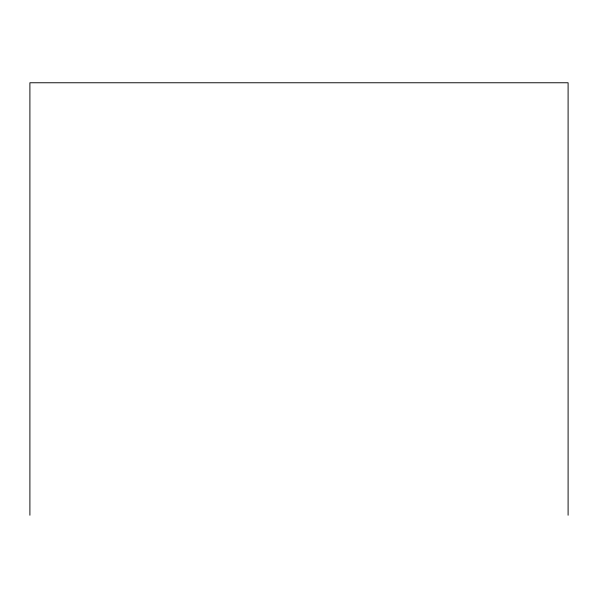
<?xml version="1.0" encoding="UTF-8"?>
<svg xmlns="http://www.w3.org/2000/svg" width="598" height="598" viewBox="0 0 598 598"><rect width="100%" height="100%" fill="white"/><g stroke="black" fill="none" stroke-linecap="round" stroke-linejoin="round"><path stroke-width="0.9" d="M568.1 515.237L568.1 82.763L29.9 82.763L29.9 515.237"/></g></svg>
